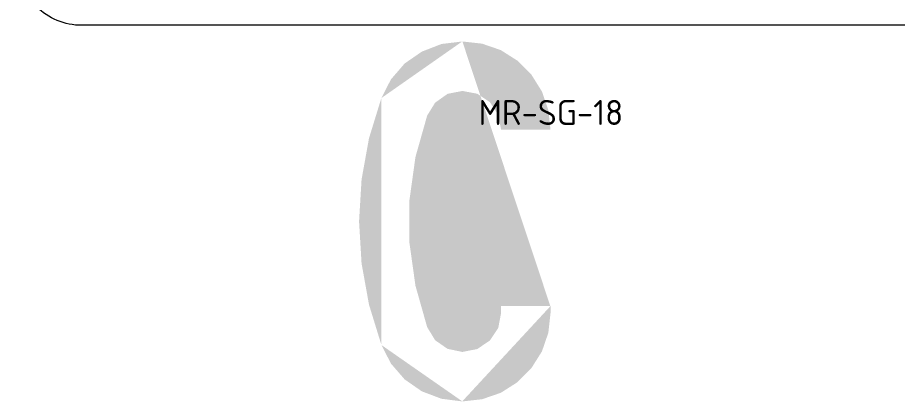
# Model space of a CAD drawing. Extents: x 144 to 1038, y -1303 to 267.
# Drawn here: x 171.4 to 308.6, y 88.2 to 148 of the extents above; entities that cross this region are included whole.
import ezdxf

# ---------------------------------------------------------------- set-up
doc = ezdxf.new("R2010")
doc.units = 0
doc.header["$LTSCALE"] = 100
doc.layers.add('GREEN', color=84, linetype='CONTINUOUS')
doc.layers.add('L25', color=1, linetype='CONTINUOUS')
doc.layers.add('L35', color=3, linetype='CONTINUOUS', lineweight=18)
doc.styles.add('ISO', font='iso3098b.shx')

msp = doc.modelspace()

# ---------------------------------------------------------------- hatches: boundary and pattern name
at = {"layer": 'GREEN'}
h = msp.add_hatch(color=256, dxfattribs=at)
h.paths.add_polyline_path([(254.47, 101.95), (254.44, 101.95)], flags=16)
edge = h.paths.add_edge_path()
edge.add_line((246.76, 103.05), (254.47, 103.05))
edge.add_line((254.47, 103.05), (254.47, 101.95))
edge.add_line((254.13, 98.88), (254.47, 101.95))
edge.add_line((254.13, 98.88), (253.13, 95.97))
edge.add_line((253.13, 95.97), (251.48, 93.36))
edge.add_line((251.48, 93.36), (249.31, 91.17))
edge.add_line((249.31, 91.17), (246.71, 89.52))
edge.add_line((246.71, 89.52), (243.8, 88.52))
edge.add_line((243.8, 88.52), (240.73, 88.18))
edge.add_line((240.73, 88.18), (237.48, 88.59))
edge.add_line((237.48, 88.59), (234.41, 89.75))
edge.add_line((234.41, 89.75), (231.73, 91.61))
edge.add_line((231.73, 91.61), (229.59, 94.08))
edge.add_line((229.59, 94.08), (228.1, 97))
edge.add_line((228.1, 97), (226.17, 103.26))
edge.add_line((226.17, 103.26), (225.01, 109.71))
edge.add_line((225.01, 109.71), (224.62, 116.25))
edge.add_line((224.62, 116.25), (225.01, 122.77))
edge.add_line((225.01, 122.77), (226.17, 129.22))
edge.add_line((226.17, 129.22), (228.1, 135.48))
edge.add_line((228.1, 135.48), (229.59, 138.39))
edge.add_line((229.59, 138.39), (231.73, 140.87))
edge.add_line((231.73, 140.87), (234.41, 142.72))
edge.add_line((234.41, 142.72), (237.48, 143.91))
edge.add_line((237.48, 143.91), (240.73, 144.3))
edge.add_line((240.73, 144.3), (243.8, 143.96))
edge.add_line((243.8, 143.96), (246.71, 142.96))
edge.add_line((246.71, 142.96), (249.31, 141.31))
edge.add_line((249.31, 141.31), (251.48, 139.14))
edge.add_line((251.48, 139.14), (253.13, 136.51))
edge.add_line((253.13, 136.51), (254.13, 133.6))
edge.add_line((254.13, 133.6), (254.47, 130.53))
edge.add_line((254.47, 130.53), (246.76, 130.53))
edge.add_line((246.76, 130.53), (246.32, 132.85))
edge.add_line((246.32, 132.85), (245.01, 134.84))
edge.add_line((245.01, 134.84), (243.05, 136.15))
edge.add_line((243.05, 136.15), (240.73, 136.59))
edge.add_line((240.73, 136.59), (238.41, 136.13))
edge.add_line((238.41, 136.13), (236.48, 134.76))
edge.add_line((236.48, 134.76), (235.24, 132.75))
edge.add_line((235.24, 132.75), (233.41, 126.28))
edge.add_line((233.41, 126.28), (232.48, 119.6))
edge.add_line((232.48, 119.6), (232.48, 112.88))
edge.add_line((232.48, 112.88), (233.41, 106.23))
edge.add_line((233.41, 106.23), (235.24, 99.76))
edge.add_line((235.24, 99.76), (236.48, 97.72))
edge.add_line((236.48, 97.72), (238.41, 96.38))
edge.add_line((238.41, 96.38), (240.73, 95.89))
edge.add_line((240.73, 95.89), (243.05, 96.35))
edge.add_line((243.05, 96.35), (245.01, 97.67))
edge.add_line((245.01, 97.67), (246.32, 99.63))
edge.add_line((246.32, 99.63), (246.76, 101.95))
edge.add_line((246.76, 101.95), (246.76, 103.05))
edge = h.paths.add_edge_path(flags=16)
edge.add_line((254.47, 103.05), (254.44, 103.05))
edge.add_line((240.73, 144.3), (240.7, 144.3))
edge.add_line((228.1, 135.48), (228.07, 135.48))
edge.add_line((228.1, 97), (228.07, 97))
edge.add_line((240.73, 88.18), (240.7, 88.18))

# ---------------------------------------------------------------- linework, layer by layer
at = {"layer": 'L35'}
msp.add_lwpolyline([(181.38, 266.82), (331.38, 266.82, -0.414214), (341.38, 256.82), (341.38, 156.82, -0.414214), (331.38, 146.82), (181.38, 146.82, -0.414214), (171.38, 156.82), (171.38, 256.82, -0.414214)], format="xyb", close=True, dxfattribs=at)

# ---------------------------------------------------------------- texts
at = {"layer": 'L25', "style": 'ISO'}
msp.add_text('MR-SG-18', height=3.9, dxfattribs=at).set_placement((243.26, 131.28))

doc.saveas('drawing.dxf')
